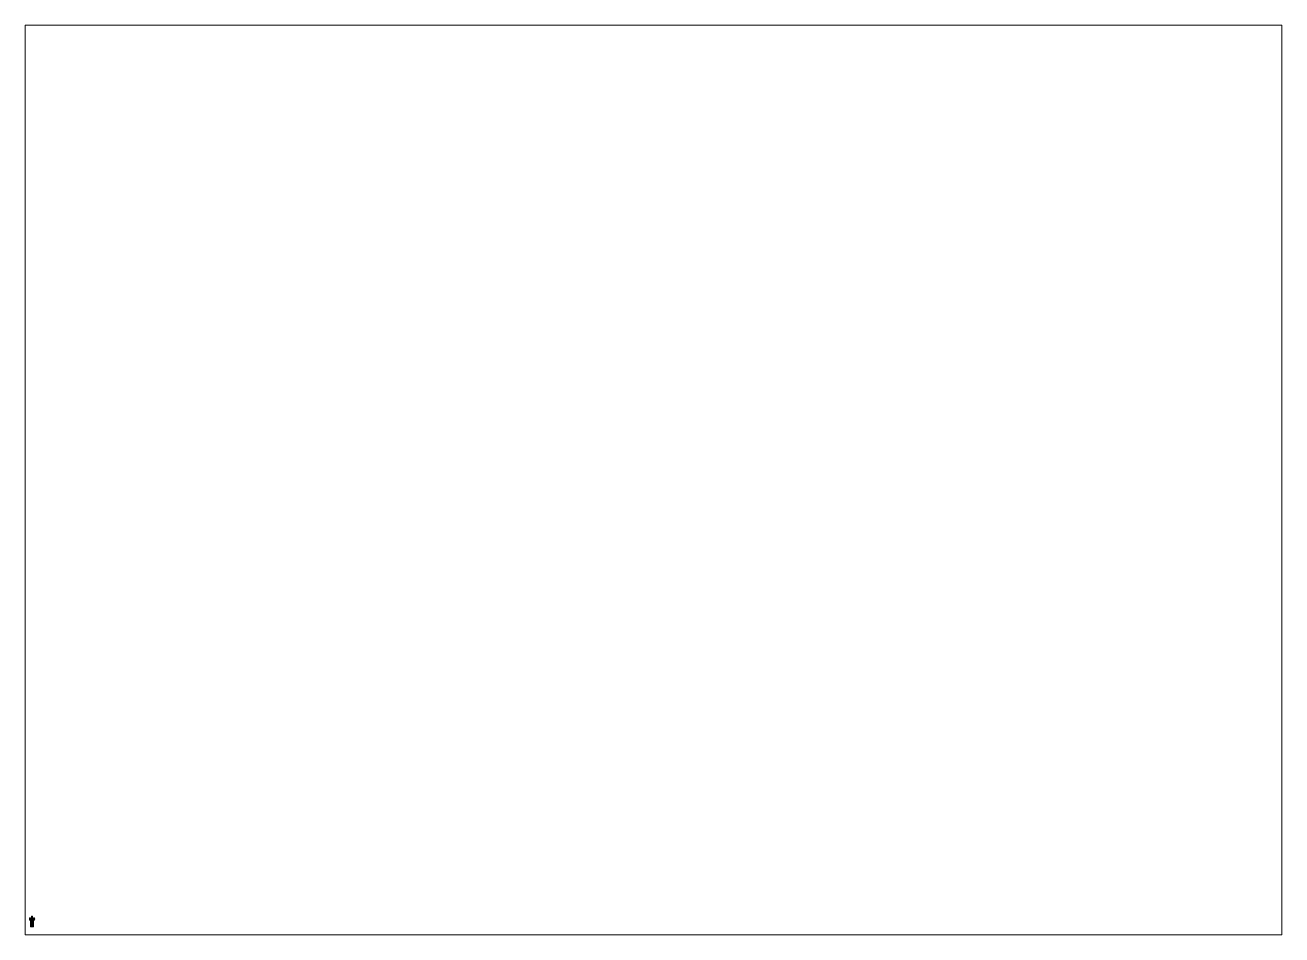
# Paper-space layout 'Layout1' of a CAD drawing. Extents: x 28 to 251, y 20 to 181.
# The model-space entities are those that its viewports show. They can reach past a viewport. Long polylines and large blocks are cut down to what shows.
import ezdxf

# ---------------------------------------------------------------- set-up
doc = ezdxf.new("R2010")
doc.units = 0
doc.layers.get('0').update_dxf_attribs({"linetype": 'CONTINUOUS'})
for name, color, linetype in [('GUN', 1, 'CONTINUOUS'), ('LEGS', 3, 'CONTINUOUS'), ('SHIELD', 4, 'CONTINUOUS'), ('SLEEVE', 5, 'CONTINUOUS'), ('WHEELS', 2, 'CONTINUOUS')]:
    doc.layers.add(name, color=color, linetype=linetype)

msp = doc.modelspace()

# ---------------------------------------------------------------- linework, layer by layer
for points in [[(-0.49, 0.1, 0.44), (-0.49, 0.12, 0.41), (-0.59, 0.12, 0.41), (-0.59, 0.1, 0.44)], [(-0.49, 0.12, 0.41), (-0.49, 0.1, 0.38), (-0.59, 0.1, 0.38), (-0.59, 0.12, 0.41)], [(-0.49, 0.06, 0.44), (-0.49, 0.1, 0.44), (-0.59, 0.1, 0.44), (-0.59, 0.06, 0.44)], [(-0.49, 0.1, 0.38), (-0.49, 0.06, 0.38), (-0.59, 0.06, 0.38), (-0.59, 0.1, 0.38)], [(-0.49, 0.04, 0.41), (-0.49, 0.06, 0.44), (-0.59, 0.06, 0.44), (-0.59, 0.04, 0.41)], [(-0.49, 0.06, 0.38), (-0.49, 0.04, 0.41), (-0.59, 0.04, 0.41), (-0.59, 0.06, 0.38)], [(0.49, 0.17, 0.47), (0.49, 0.17, 0.3), (-0.49, 0.17, 0.3), (-0.49, 0.17, 0.47)], [(-0.49, 0.17, 0.47), (-0.49, -0.04, 0.47), (0.49, -0.04, 0.47), (0.49, 0.17, 0.47)], [(-0.49, 0.17, 0.3), (-0.49, -0.04, 0.3), (-0.49, -0.04, 0.47), (-0.49, 0.17, 0.47)], [(0.49, 0.17, 0.3), (0.49, -0.04, 0.3), (-0.49, -0.04, 0.3), (-0.49, 0.17, 0.3)], [(-0.08, 0.08, 0.37), (-0.09, 0.07, 0.34), (-0.35, -0.38, 0.64), (-0.34, -0.37, 0.67)], [(-0.09, 0.07, 0.34), (-0.06, 0.06, 0.35), (-0.32, -0.39, 0.66), (-0.35, -0.38, 0.64)], [(-0.06, 0.06, 0.35), (-0.08, 0.08, 0.37), (-0.34, -0.37, 0.67), (-0.32, -0.39, 0.66)], [(-0.08, 0.01, 0.51), (-0.1, 0.02, 0.52), (-0.34, -0.41, 0.52), (-0.32, -0.42, 0.51)], [(-0.1, 0.02, 0.52), (-0.1, 0.02, 0.5), (-0.34, -0.41, 0.5), (-0.34, -0.41, 0.52)], [(-0.1, 0.02, 0.5), (-0.08, 0.01, 0.51), (-0.32, -0.42, 0.51), (-0.34, -0.41, 0.5)], [(-0.12, 0.09, 0.47), (-0.12, -0.04, 0.47), (-0.12, -0.04, 0.67), (-0.12, 0.04, 0.67)], [(-0.07, 0.04, 0.67), (-0.07, 0.09, 0.47), (-0.12, 0.09, 0.47), (-0.12, 0.04, 0.67)], [(-0.12, 0.04, 0.67), (-0.12, -0.04, 0.67), (-0.07, -0.04, 0.67), (-0.07, 0.04, 0.67)], [(-0.07, -0.04, 0.67), (-0.07, -0.04, 0.47), (-0.07, 0.09, 0.47), (-0.07, 0.04, 0.67)], [(0.12, 0.04, 0.67), (0.12, 0.09, 0.47), (0.07, 0.09, 0.47), (0.07, 0.04, 0.67)], [(0.07, 0.09, 0.47), (0.07, -0.04, 0.47), (0.07, -0.04, 0.67), (0.07, 0.04, 0.67)], [(0.07, 0.04, 0.67), (0.07, -0.04, 0.67), (0.12, -0.04, 0.67), (0.12, 0.04, 0.67)], [(0.12, -0.04, 0.67), (0.12, -0.04, 0.47), (0.12, 0.09, 0.47), (0.12, 0.04, 0.67)], [(0.49, -0.04, 0.47), (0.49, -0.04, 0.3), (0.49, 0.17, 0.3), (0.49, 0.17, 0.47)], [(0.59, 0.1, 0.44), (0.59, 0.12, 0.41), (0.49, 0.12, 0.41), (0.49, 0.1, 0.44)], [(0.59, 0.12, 0.41), (0.59, 0.1, 0.38), (0.49, 0.1, 0.38), (0.49, 0.12, 0.41)], [(0.59, 0.06, 0.44), (0.59, 0.1, 0.44), (0.49, 0.1, 0.44), (0.49, 0.06, 0.44)], [(0.59, 0.1, 0.38), (0.59, 0.06, 0.38), (0.49, 0.06, 0.38), (0.49, 0.1, 0.38)], [(0.59, 0.04, 0.41), (0.59, 0.06, 0.44), (0.49, 0.06, 0.44), (0.49, 0.04, 0.41)], [(0.59, 0.06, 0.38), (0.59, 0.04, 0.41), (0.49, 0.04, 0.41), (0.49, 0.06, 0.38)], [(-0.49, -0.04, 0.47), (-0.49, -0.04, 0.3), (0.49, -0.04, 0.3), (0.49, -0.04, 0.47)], [(-0.36, -0.33, 0.72), (-0.41, -0.34, 0.66), (-0.42, -0.35, 0.67), (-0.36, -0.34, 0.73)], [(-0.41, -0.34, 0.66), (-0.39, -0.39, 0.59), (-0.4, -0.41, 0.6), (-0.42, -0.35, 0.67)], [(-0.29, -0.39, 0.73), (-0.36, -0.34, 0.73), (-0.42, -0.35, 0.67), (-0.27, -0.44, 0.67)], [(-0.27, -0.44, 0.67), (-0.42, -0.35, 0.67), (-0.4, -0.41, 0.6), (-0.32, -0.45, 0.6)], [(-0.37, -0.39, 0.59), (-0.41, -0.37, 0.51), (-0.42, -0.38, 0.51), (-0.38, -0.41, 0.59)], [(-0.41, -0.37, 0.51), (-0.37, -0.39, 0.43), (-0.38, -0.41, 0.43), (-0.42, -0.38, 0.51)], [(-0.31, -0.45, 0.59), (-0.38, -0.41, 0.59), (-0.42, -0.38, 0.51), (-0.27, -0.47, 0.51)], [(-0.27, -0.47, 0.51), (-0.42, -0.38, 0.51), (-0.38, -0.41, 0.43), (-0.31, -0.45, 0.43)], [(-0.37, -0.42, 0.61), (-0.36, -0.43, 0.6), (-0.41, -0.5, 0.65), (-0.42, -0.49, 0.66)], [(-0.36, -0.42, 0.63), (-0.37, -0.42, 0.61), (-0.42, -0.49, 0.66), (-0.4, -0.49, 0.68)], [(-0.4, -0.49, 0.68), (-0.42, -0.49, 0.66), (-0.41, -0.5, 0.65), (-0.39, -0.51, 0.66)], [(-0.26, -0.43, 0.66), (-0.41, -0.34, 0.66), (-0.36, -0.33, 0.72), (-0.28, -0.37, 0.72)], [(-0.32, -0.44, 0.59), (-0.39, -0.39, 0.59), (-0.41, -0.34, 0.66), (-0.26, -0.43, 0.66)], [(-0.26, -0.46, 0.51), (-0.41, -0.37, 0.51), (-0.37, -0.39, 0.59), (-0.3, -0.43, 0.59)], [(-0.3, -0.43, 0.43), (-0.37, -0.39, 0.43), (-0.41, -0.37, 0.51), (-0.26, -0.46, 0.51)], [(-0.35, -0.43, 0.47), (-0.36, -0.42, 0.45), (-0.41, -0.51, 0.45), (-0.4, -0.52, 0.47)], [(-0.36, -0.42, 0.45), (-0.35, -0.43, 0.44), (-0.4, -0.52, 0.44), (-0.41, -0.51, 0.45)], [(-0.36, -0.43, 0.6), (-0.35, -0.43, 0.61), (-0.39, -0.51, 0.66), (-0.41, -0.5, 0.65)], [(-0.4, -0.52, 0.47), (-0.41, -0.51, 0.45), (-0.4, -0.52, 0.44), (-0.38, -0.52, 0.45)], [(-0.4, -0.04, 0.45), (-0.4, -0.14, 0.45), (-0.4, -0.14, 0.47), (-0.4, -0.04, 0.47)], [(-0.4, -0.04, 0.47), (-0.4, -0.14, 0.47), (-0.24, -0.14, 0.47), (-0.24, -0.04, 0.47)], [(-0.24, -0.04, 0.45), (-0.24, -0.14, 0.45), (-0.4, -0.14, 0.45), (-0.4, -0.04, 0.45)], [(-0.4, -0.04, 0.3), (-0.4, -0.14, 0.3), (-0.4, -0.14, 0.32), (-0.4, -0.04, 0.32)], [(-0.24, -0.04, 0.3), (-0.24, -0.14, 0.3), (-0.4, -0.14, 0.3), (-0.4, -0.04, 0.3)], [(-0.4, -0.04, 0.32), (-0.4, -0.14, 0.32), (-0.24, -0.14, 0.32), (-0.24, -0.04, 0.32)], [(-0.4, -0.14, 0.47), (-0.4, -0.14, 0.45), (-0.24, -0.14, 0.45), (-0.24, -0.14, 0.47)], [(-0.4, -0.14, 0.32), (-0.4, -0.14, 0.3), (-0.24, -0.14, 0.3), (-0.24, -0.14, 0.32)], [(-0.39, -0.39, 0.59), (-0.32, -0.44, 0.59), (-0.32, -0.45, 0.6), (-0.4, -0.41, 0.6)], [(-0.35, -0.43, 0.61), (-0.36, -0.42, 0.63), (-0.4, -0.49, 0.68), (-0.39, -0.51, 0.66)], [(-0.33, -0.44, 0.45), (-0.35, -0.43, 0.47), (-0.4, -0.52, 0.47), (-0.38, -0.52, 0.45)], [(-0.35, -0.43, 0.44), (-0.33, -0.44, 0.45), (-0.38, -0.52, 0.45), (-0.4, -0.52, 0.44)], [(-0.3, -0.43, 0.59), (-0.37, -0.39, 0.59), (-0.38, -0.41, 0.59), (-0.31, -0.45, 0.59)], [(-0.37, -0.39, 0.43), (-0.3, -0.43, 0.43), (-0.31, -0.45, 0.43), (-0.38, -0.41, 0.43)], [(-0.28, -0.37, 0.72), (-0.36, -0.33, 0.72), (-0.36, -0.34, 0.73), (-0.29, -0.39, 0.73)], [(-0.31, -0.08, 0.29), (-0.33, -0.1, 0.29), (-0.33, -0.1, 0.48), (-0.31, -0.08, 0.48)], [(-0.33, -0.1, 0.48), (-0.31, -0.12, 0.48), (-0.29, -0.1, 0.48), (-0.31, -0.08, 0.48)], [(-0.31, -0.08, 0.29), (-0.29, -0.1, 0.29), (-0.31, -0.12, 0.29), (-0.33, -0.1, 0.29)], [(-0.33, -0.1, 0.29), (-0.31, -0.12, 0.29), (-0.31, -0.12, 0.48), (-0.33, -0.1, 0.48)], [(-0.32, -0.44, 0.59), (-0.26, -0.43, 0.66), (-0.27, -0.44, 0.67), (-0.32, -0.45, 0.6)], [(-0.29, -0.1, 0.29), (-0.31, -0.08, 0.29), (-0.31, -0.08, 0.48), (-0.29, -0.1, 0.48)], [(-0.31, -0.12, 0.29), (-0.29, -0.1, 0.29), (-0.29, -0.1, 0.48), (-0.31, -0.12, 0.48)], [(-0.26, -0.46, 0.51), (-0.3, -0.43, 0.59), (-0.31, -0.45, 0.59), (-0.27, -0.47, 0.51)], [(-0.3, -0.43, 0.43), (-0.26, -0.46, 0.51), (-0.27, -0.47, 0.51), (-0.31, -0.45, 0.43)], [(-0.26, -0.43, 0.66), (-0.28, -0.37, 0.72), (-0.29, -0.39, 0.73), (-0.27, -0.44, 0.67)], [(-0.26, -0.23, 1.13), (-0.27, -0.23, 1.1), (-0.27, -0.3, 1.1), (-0.26, -0.33, 1.13)], [(-0.27, -0.23, 1.1), (-0.26, -0.23, 1.07), (-0.26, -0.27, 1.07), (-0.27, -0.3, 1.1)], [(-0.21, -0.23, 1.1), (-0.27, -0.23, 1.1), (-0.26, -0.23, 1.13), (-0.23, -0.23, 1.13)], [(-0.23, -0.23, 1.07), (-0.26, -0.23, 1.07), (-0.27, -0.23, 1.1), (-0.21, -0.23, 1.1)], [(-0.26, -0.27, 0.65), (-0.27, -0.3, 0.65), (-0.27, -0.3, 1.1), (-0.26, -0.27, 1.07)], [(-0.21, -0.3, 0.65), (-0.27, -0.3, 0.65), (-0.26, -0.27, 0.65), (-0.23, -0.27, 0.65)], [(-0.27, -0.3, 0.65), (-0.26, -0.33, 0.65), (-0.26, -0.33, 1.13), (-0.27, -0.3, 1.1)], [(-0.23, -0.33, 0.65), (-0.26, -0.33, 0.65), (-0.27, -0.3, 0.65), (-0.21, -0.3, 0.65)], [(-0.23, -0.23, 1.13), (-0.26, -0.23, 1.13), (-0.26, -0.33, 1.13), (-0.23, -0.33, 1.13)], [(-0.26, -0.23, 1.07), (-0.23, -0.23, 1.07), (-0.23, -0.27, 1.07), (-0.26, -0.27, 1.07)], [(-0.23, -0.27, 0.65), (-0.26, -0.27, 0.65), (-0.26, -0.27, 1.07), (-0.23, -0.27, 1.07)], [(-0.26, -0.33, 0.65), (-0.23, -0.33, 0.65), (-0.23, -0.33, 1.13), (-0.26, -0.33, 1.13)], [(-0.24, -0.14, 0.47), (-0.24, -0.14, 0.45), (-0.24, -0.04, 0.45), (-0.24, -0.04, 0.47)], [(-0.24, -0.14, 0.32), (-0.24, -0.14, 0.3), (-0.24, -0.04, 0.3), (-0.24, -0.04, 0.32)], [(-0.21, -0.23, 1.1), (-0.23, -0.23, 1.13), (-0.23, -0.33, 1.13), (-0.21, -0.3, 1.1)], [(-0.23, -0.23, 1.07), (-0.21, -0.23, 1.1), (-0.21, -0.3, 1.1), (-0.23, -0.27, 1.07)], [(-0.21, -0.3, 0.65), (-0.23, -0.27, 0.65), (-0.23, -0.27, 1.07), (-0.21, -0.3, 1.1)], [(-0.23, -0.33, 0.65), (-0.21, -0.3, 0.65), (-0.21, -0.3, 1.1), (-0.23, -0.33, 1.13)], [(-0.12, -0.04, 0.67), (-0.12, -0.04, 0.47), (-0.07, -0.04, 0.47), (-0.07, -0.04, 0.67)], [(0.07, -0.04, 0.67), (0.07, -0.04, 0.47), (0.12, -0.04, 0.47), (0.12, -0.04, 0.67)], [(0.24, -0.04, 0.32), (0.24, -0.14, 0.32), (0.4, -0.14, 0.32), (0.4, -0.04, 0.32)], [(0.4, -0.04, 0.3), (0.4, -0.14, 0.3), (0.24, -0.14, 0.3), (0.24, -0.04, 0.3)], [(0.24, -0.04, 0.3), (0.24, -0.14, 0.3), (0.24, -0.14, 0.32), (0.24, -0.04, 0.32)], [(0.24, -0.04, 0.47), (0.24, -0.14, 0.47), (0.4, -0.14, 0.47), (0.4, -0.04, 0.47)], [(0.24, -0.04, 0.45), (0.24, -0.14, 0.45), (0.24, -0.14, 0.47), (0.24, -0.04, 0.47)], [(0.4, -0.04, 0.45), (0.4, -0.14, 0.45), (0.24, -0.14, 0.45), (0.24, -0.04, 0.45)], [(0.24, -0.14, 0.32), (0.24, -0.14, 0.3), (0.4, -0.14, 0.3), (0.4, -0.14, 0.32)], [(0.24, -0.14, 0.47), (0.24, -0.14, 0.45), (0.4, -0.14, 0.45), (0.4, -0.14, 0.47)], [(0.31, -0.08, 0.29), (0.29, -0.1, 0.29), (0.29, -0.1, 0.48), (0.31, -0.08, 0.48)], [(0.31, -0.08, 0.29), (0.33, -0.1, 0.29), (0.31, -0.12, 0.29), (0.29, -0.1, 0.29)], [(0.29, -0.1, 0.48), (0.31, -0.12, 0.48), (0.33, -0.1, 0.48), (0.31, -0.08, 0.48)], [(0.29, -0.1, 0.29), (0.31, -0.12, 0.29), (0.31, -0.12, 0.48), (0.29, -0.1, 0.48)], [(0.33, -0.1, 0.29), (0.31, -0.08, 0.29), (0.31, -0.08, 0.48), (0.33, -0.1, 0.48)], [(0.31, -0.12, 0.29), (0.33, -0.1, 0.29), (0.33, -0.1, 0.48), (0.31, -0.12, 0.48)], [(0.4, -0.14, 0.32), (0.4, -0.14, 0.3), (0.4, -0.04, 0.3), (0.4, -0.04, 0.32)], [(0.4, -0.14, 0.47), (0.4, -0.14, 0.45), (0.4, -0.04, 0.45), (0.4, -0.04, 0.47)]]:
    msp.add_3dface(points)
at = {"layer": 'GUN'}
for points in [[(-0.04, 1.02, 0.8), (-0.08, 1.02, 0.73), (-0.08, 0.98, 0.73), (-0.04, 0.98, 0.8)], [(-0.08, 1.02, 0.73), (-0.04, 1.02, 0.66), (-0.04, 0.98, 0.66), (-0.08, 0.98, 0.73)], [(0.08, 1.02, 0.73), (-0.08, 1.02, 0.73), (-0.04, 1.02, 0.8), (0.04, 1.02, 0.8)], [(0.04, 1.02, 0.66), (-0.04, 1.02, 0.66), (-0.08, 1.02, 0.73), (0.08, 1.02, 0.73)], [(0.04, 0.98, 0.8), (-0.04, 0.98, 0.8), (-0.08, 0.98, 0.73), (0.08, 0.98, 0.73)], [(0.08, 0.98, 0.73), (-0.08, 0.98, 0.73), (-0.04, 0.98, 0.66), (0.04, 0.98, 0.66)], [(-0.04, 0.98, 0.79), (-0.07, 0.98, 0.73), (-0.07, 0.74, 0.73), (-0.04, 0.74, 0.79)], [(-0.07, 0.98, 0.73), (-0.04, 0.98, 0.67), (-0.04, 0.74, 0.67), (-0.07, 0.74, 0.73)], [(-0.04, 0.74, 0.79), (-0.07, 0.74, 0.73), (-0.06, 0.7, 0.73), (-0.03, 0.7, 0.78)], [(-0.07, 0.74, 0.73), (-0.04, 0.74, 0.67), (-0.03, 0.7, 0.68), (-0.06, 0.7, 0.73)], [(-0.03, 0.7, 0.78), (-0.06, 0.7, 0.73), (-0.06, -0.2, 0.73), (-0.03, -0.2, 0.78)], [(-0.06, 0.7, 0.73), (-0.03, 0.7, 0.68), (-0.03, -0.2, 0.68), (-0.06, -0.2, 0.73)], [(0.04, 1.02, 0.8), (-0.04, 1.02, 0.8), (-0.04, 0.98, 0.8), (0.04, 0.98, 0.8)], [(-0.04, 1.02, 0.66), (0.04, 1.02, 0.66), (0.04, 0.98, 0.66), (-0.04, 0.98, 0.66)], [(0.04, 0.98, 0.79), (-0.04, 0.98, 0.79), (-0.04, 0.74, 0.79), (0.04, 0.74, 0.79)], [(-0.04, 0.98, 0.67), (0.04, 0.98, 0.67), (0.04, 0.74, 0.67), (-0.04, 0.74, 0.67)], [(0.04, 0.74, 0.79), (-0.04, 0.74, 0.79), (-0.03, 0.7, 0.78), (0.03, 0.7, 0.78)], [(-0.04, 0.74, 0.67), (0.04, 0.74, 0.67), (0.03, 0.7, 0.68), (-0.03, 0.7, 0.68)], [(0.03, 0.7, 0.78), (-0.03, 0.7, 0.78), (-0.03, -0.2, 0.78), (0.03, -0.2, 0.78)], [(-0.03, 0.7, 0.68), (0.03, 0.7, 0.68), (0.03, -0.2, 0.68), (-0.03, -0.2, 0.68)], [(0.07, 0.74, 0.73), (0.04, 0.74, 0.79), (0.03, 0.7, 0.78), (0.06, 0.7, 0.73)], [(0.04, 0.74, 0.67), (0.07, 0.74, 0.73), (0.06, 0.7, 0.73), (0.03, 0.7, 0.68)], [(0.06, 0.7, 0.73), (0.03, 0.7, 0.78), (0.03, -0.2, 0.78), (0.06, -0.2, 0.73)], [(0.03, 0.7, 0.68), (0.06, 0.7, 0.73), (0.06, -0.2, 0.73), (0.03, -0.2, 0.68)], [(0.08, 1.02, 0.73), (0.04, 1.02, 0.8), (0.04, 0.98, 0.8), (0.08, 0.98, 0.73)], [(0.04, 1.02, 0.66), (0.08, 1.02, 0.73), (0.08, 0.98, 0.73), (0.04, 0.98, 0.66)], [(0.07, 0.98, 0.73), (0.04, 0.98, 0.79), (0.04, 0.74, 0.79), (0.07, 0.74, 0.73)], [(0.04, 0.98, 0.67), (0.07, 0.98, 0.73), (0.07, 0.74, 0.73), (0.04, 0.74, 0.67)], [(-0.08, -0.2, 0.61), (-0.08, -0.43, 0.61), (-0.08, -0.43, 0.81), (-0.08, -0.2, 0.81)], [(0.08, -0.2, 0.81), (0.08, -0.2, 0.61), (-0.08, -0.2, 0.61), (-0.08, -0.2, 0.81)], [(-0.08, -0.2, 0.81), (-0.08, -0.43, 0.81), (0.08, -0.43, 0.81), (0.08, -0.2, 0.81)], [(0.08, -0.2, 0.61), (0.08, -0.43, 0.61), (-0.08, -0.43, 0.61), (-0.08, -0.2, 0.61)], [(-0.08, -0.43, 0.61), (-0.08, -0.53, 0.61), (-0.08, -0.53, 0.74), (-0.08, -0.43, 0.81)], [(-0.08, -0.43, 0.81), (-0.08, -0.53, 0.74), (0.08, -0.53, 0.74), (0.08, -0.43, 0.81)], [(0.08, -0.43, 0.61), (0.08, -0.53, 0.61), (-0.08, -0.53, 0.61), (-0.08, -0.43, 0.61)], [(-0.08, -0.53, 0.74), (-0.08, -0.53, 0.61), (0.08, -0.53, 0.61), (0.08, -0.53, 0.74)], [(0.08, -0.43, 0.81), (0.08, -0.43, 0.61), (0.08, -0.2, 0.61), (0.08, -0.2, 0.81)], [(0.08, -0.53, 0.74), (0.08, -0.53, 0.61), (0.08, -0.43, 0.61), (0.08, -0.43, 0.81)]]:
    msp.add_3dface(points, dxfattribs=at)
at = {"layer": 'LEGS'}
for points in [[(-0.2, -2.44, 0.42), (-0.42, -2.44, 0.42), (-0.42, -2.44, 0.36), (-0.2, -2.44, 0.36)], [(-0.2, -2.44, 0.36), (-0.42, -2.44, 0.36), (-0.42, -2.44, 0.42), (-0.2, -2.44, 0.42)], [(-0.27, -2.47, 0.28), (-0.35, -2.47, 0.28), (-0.42, -2.44, 0.36), (-0.2, -2.44, 0.36)], [(-0.2, -2.44, 0.36), (-0.42, -2.44, 0.36), (-0.35, -2.47, 0.28), (-0.27, -2.47, 0.28)], [(-0.2, -2.47, 0.44), (-0.42, -2.47, 0.44), (-0.42, -2.44, 0.42), (-0.2, -2.44, 0.42)], [(-0.2, -2.44, 0.42), (-0.42, -2.44, 0.42), (-0.42, -2.47, 0.44), (-0.2, -2.47, 0.44)], [(-0.2, -2.47, 0.44), (-0.42, -2.47, 0.44), (-0.37, -2.52, 0.44), (-0.25, -2.52, 0.44)], [(-0.25, -2.52, 0.44), (-0.37, -2.52, 0.44), (-0.42, -2.47, 0.44), (-0.2, -2.47, 0.44)], [(-0.34, -0.15, 0.43), (-0.36, -0.15, 0.39), (-0.36, -0.99, 0.39), (-0.34, -0.99, 0.43)], [(-0.36, -0.15, 0.39), (-0.34, -0.15, 0.35), (-0.34, -0.99, 0.35), (-0.36, -0.99, 0.39)], [(-0.36, -0.15, 0.39), (-0.34, -0.15, 0.43), (-0.29, -0.15, 0.43), (-0.26, -0.15, 0.39)], [(-0.34, -0.15, 0.35), (-0.36, -0.15, 0.39), (-0.26, -0.15, 0.39), (-0.29, -0.15, 0.35)], [(-0.34, -0.99, 0.43), (-0.36, -0.99, 0.39), (-0.35, -1, 0.39), (-0.33, -1, 0.42)], [(-0.36, -0.99, 0.39), (-0.34, -0.99, 0.35), (-0.33, -1, 0.36), (-0.35, -1, 0.39)], [(-0.33, -1, 0.42), (-0.35, -1, 0.39), (-0.35, -1.44, 0.39), (-0.33, -1.44, 0.42)], [(-0.35, -1, 0.39), (-0.33, -1, 0.36), (-0.33, -1.44, 0.36), (-0.35, -1.44, 0.39)], [(-0.33, -1.44, 0.42), (-0.35, -1.44, 0.39), (-0.35, -2.44, 0.39), (-0.33, -2.44, 0.42)], [(-0.35, -1.44, 0.39), (-0.33, -1.44, 0.36), (-0.33, -2.44, 0.36), (-0.35, -2.44, 0.39)], [(-0.33, -0.07, 0.4), (-0.34, -0.15, 0.4), (-0.33, -0.15, 0.43), (-0.33, -0.07, 0.43)], [(-0.29, -0.07, 0.4), (-0.28, -0.15, 0.4), (-0.34, -0.15, 0.4), (-0.33, -0.07, 0.4)], [(-0.33, -0.07, 0.35), (-0.33, -0.15, 0.35), (-0.34, -0.15, 0.38), (-0.33, -0.07, 0.38)], [(-0.33, -0.07, 0.38), (-0.34, -0.15, 0.38), (-0.28, -0.15, 0.38), (-0.29, -0.07, 0.38)], [(-0.29, -0.15, 0.43), (-0.34, -0.15, 0.43), (-0.34, -0.99, 0.43), (-0.29, -0.99, 0.43)], [(-0.34, -0.15, 0.35), (-0.29, -0.15, 0.35), (-0.29, -0.99, 0.35), (-0.34, -0.99, 0.35)], [(-0.29, -0.99, 0.43), (-0.34, -0.99, 0.43), (-0.33, -1, 0.42), (-0.29, -1, 0.42)], [(-0.34, -0.99, 0.35), (-0.29, -0.99, 0.35), (-0.29, -1, 0.36), (-0.33, -1, 0.36)], [(-0.33, -0.07, 0.43), (-0.33, -0.15, 0.43), (-0.29, -0.15, 0.43), (-0.29, -0.07, 0.43)], [(-0.29, -0.07, 0.43), (-0.29, -0.07, 0.4), (-0.33, -0.07, 0.4), (-0.33, -0.07, 0.43)], [(-0.29, -0.07, 0.38), (-0.29, -0.07, 0.35), (-0.33, -0.07, 0.35), (-0.33, -0.07, 0.38)], [(-0.29, -0.07, 0.35), (-0.29, -0.15, 0.35), (-0.33, -0.15, 0.35), (-0.33, -0.07, 0.35)], [(-0.29, -1, 0.42), (-0.33, -1, 0.42), (-0.33, -1.44, 0.42), (-0.29, -1.44, 0.42)], [(-0.33, -1, 0.36), (-0.29, -1, 0.36), (-0.29, -1.44, 0.36), (-0.33, -1.44, 0.36)], [(-0.29, -1.44, 0.42), (-0.33, -1.44, 0.42), (-0.33, -2.44, 0.42), (-0.29, -2.44, 0.42)], [(-0.33, -1.44, 0.36), (-0.29, -1.44, 0.36), (-0.29, -2.44, 0.36), (-0.33, -2.44, 0.36)], [(-0.29, -0.15, 0.43), (-0.28, -0.15, 0.4), (-0.29, -0.07, 0.4), (-0.29, -0.07, 0.43)], [(-0.28, -0.15, 0.38), (-0.29, -0.15, 0.35), (-0.29, -0.07, 0.35), (-0.29, -0.07, 0.38)], [(-0.29, -0.15, 0.35), (-0.26, -0.15, 0.39), (-0.26, -0.99, 0.39), (-0.29, -0.99, 0.35)], [(-0.26, -0.99, 0.39), (-0.29, -0.99, 0.43), (-0.29, -1, 0.42), (-0.27, -1, 0.39)], [(-0.29, -0.99, 0.35), (-0.26, -0.99, 0.39), (-0.27, -1, 0.39), (-0.29, -1, 0.36)], [(-0.27, -1, 0.39), (-0.29, -1, 0.42), (-0.29, -1.44, 0.42), (-0.27, -1.44, 0.39)], [(-0.29, -1, 0.36), (-0.27, -1, 0.39), (-0.27, -1.44, 0.39), (-0.29, -1.44, 0.36)], [(-0.27, -1.44, 0.39), (-0.29, -1.44, 0.42), (-0.29, -2.44, 0.42), (-0.28, -2.44, 0.39)], [(-0.29, -1.44, 0.36), (-0.27, -1.44, 0.39), (-0.28, -2.44, 0.39), (-0.29, -2.44, 0.36)], [(-0.26, -0.15, 0.39), (-0.29, -0.15, 0.43), (-0.29, -0.99, 0.43), (-0.26, -0.99, 0.39)], [(0.42, -2.47, 0.44), (0.2, -2.47, 0.44), (0.2, -2.44, 0.42), (0.42, -2.44, 0.42)], [(0.42, -2.44, 0.42), (0.2, -2.44, 0.42), (0.2, -2.47, 0.44), (0.42, -2.47, 0.44)], [(0.42, -2.44, 0.42), (0.2, -2.44, 0.42), (0.2, -2.44, 0.36), (0.42, -2.44, 0.36)], [(0.42, -2.44, 0.36), (0.2, -2.44, 0.36), (0.2, -2.44, 0.42), (0.42, -2.44, 0.42)], [(0.42, -2.44, 0.36), (0.2, -2.44, 0.36), (0.27, -2.47, 0.28), (0.35, -2.47, 0.28)], [(0.35, -2.47, 0.28), (0.27, -2.47, 0.28), (0.2, -2.44, 0.36), (0.42, -2.44, 0.36)], [(0.37, -2.52, 0.44), (0.25, -2.52, 0.44), (0.2, -2.47, 0.44), (0.42, -2.47, 0.44)], [(0.42, -2.47, 0.44), (0.2, -2.47, 0.44), (0.25, -2.52, 0.44), (0.37, -2.52, 0.44)], [(0.28, -0.15, 0.43), (0.26, -0.15, 0.39), (0.26, -0.99, 0.39), (0.28, -0.99, 0.43)], [(0.26, -0.15, 0.39), (0.28, -0.15, 0.35), (0.28, -0.99, 0.35), (0.26, -0.99, 0.39)], [(0.26, -0.15, 0.39), (0.28, -0.15, 0.43), (0.34, -0.15, 0.43), (0.36, -0.15, 0.39)], [(0.28, -0.15, 0.35), (0.26, -0.15, 0.39), (0.36, -0.15, 0.39), (0.34, -0.15, 0.35)], [(0.28, -0.99, 0.43), (0.26, -0.99, 0.39), (0.27, -1, 0.39), (0.29, -1, 0.42)], [(0.26, -0.99, 0.39), (0.28, -0.99, 0.35), (0.29, -1, 0.36), (0.27, -1, 0.39)], [(0.29, -1, 0.42), (0.27, -1, 0.39), (0.27, -1.44, 0.39), (0.29, -1.44, 0.42)], [(0.27, -1, 0.39), (0.29, -1, 0.36), (0.29, -1.44, 0.36), (0.27, -1.44, 0.39)], [(0.29, -1.44, 0.42), (0.27, -1.44, 0.39), (0.28, -2.44, 0.39), (0.29, -2.44, 0.42)], [(0.27, -1.44, 0.39), (0.29, -1.44, 0.36), (0.29, -2.44, 0.36), (0.28, -2.44, 0.39)], [(0.33, -0.07, 0.4), (0.34, -0.15, 0.4), (0.28, -0.15, 0.4), (0.29, -0.07, 0.4)], [(0.29, -0.07, 0.38), (0.28, -0.15, 0.38), (0.34, -0.15, 0.38), (0.33, -0.07, 0.38)], [(0.29, -0.07, 0.4), (0.28, -0.15, 0.4), (0.29, -0.15, 0.43), (0.29, -0.07, 0.43)], [(0.29, -0.07, 0.35), (0.29, -0.15, 0.35), (0.28, -0.15, 0.38), (0.29, -0.07, 0.38)], [(0.28, -0.15, 0.35), (0.34, -0.15, 0.35), (0.34, -0.99, 0.35), (0.28, -0.99, 0.35)], [(0.28, -0.99, 0.35), (0.34, -0.99, 0.35), (0.33, -1, 0.36), (0.29, -1, 0.36)], [(0.29, -0.07, 0.43), (0.29, -0.15, 0.43), (0.33, -0.15, 0.43), (0.33, -0.07, 0.43)], [(0.33, -0.07, 0.43), (0.33, -0.07, 0.4), (0.29, -0.07, 0.4), (0.29, -0.07, 0.43)], [(0.33, -0.07, 0.38), (0.33, -0.07, 0.35), (0.29, -0.07, 0.35), (0.29, -0.07, 0.38)], [(0.33, -0.07, 0.35), (0.33, -0.15, 0.35), (0.29, -0.15, 0.35), (0.29, -0.07, 0.35)], [(0.34, -0.15, 0.43), (0.28, -0.15, 0.43), (0.28, -0.99, 0.43), (0.34, -0.99, 0.43)], [(0.34, -0.99, 0.43), (0.28, -0.99, 0.43), (0.29, -1, 0.42), (0.33, -1, 0.42)], [(0.33, -1, 0.42), (0.29, -1, 0.42), (0.29, -1.44, 0.42), (0.33, -1.44, 0.42)], [(0.29, -1, 0.36), (0.33, -1, 0.36), (0.33, -1.44, 0.36), (0.29, -1.44, 0.36)], [(0.33, -1.44, 0.42), (0.29, -1.44, 0.42), (0.29, -2.44, 0.42), (0.33, -2.44, 0.42)], [(0.29, -1.44, 0.36), (0.33, -1.44, 0.36), (0.33, -2.44, 0.36), (0.29, -2.44, 0.36)], [(0.33, -0.15, 0.43), (0.34, -0.15, 0.4), (0.33, -0.07, 0.4), (0.33, -0.07, 0.43)], [(0.34, -0.15, 0.38), (0.33, -0.15, 0.35), (0.33, -0.07, 0.35), (0.33, -0.07, 0.38)], [(0.36, -0.99, 0.39), (0.34, -0.99, 0.43), (0.33, -1, 0.42), (0.35, -1, 0.39)], [(0.34, -0.99, 0.35), (0.36, -0.99, 0.39), (0.35, -1, 0.39), (0.33, -1, 0.36)], [(0.35, -1, 0.39), (0.33, -1, 0.42), (0.33, -1.44, 0.42), (0.35, -1.44, 0.39)], [(0.33, -1, 0.36), (0.35, -1, 0.39), (0.35, -1.44, 0.39), (0.33, -1.44, 0.36)], [(0.35, -1.44, 0.39), (0.33, -1.44, 0.42), (0.33, -2.44, 0.42), (0.34, -2.44, 0.39)], [(0.33, -1.44, 0.36), (0.35, -1.44, 0.39), (0.34, -2.44, 0.39), (0.33, -2.44, 0.36)], [(0.36, -0.15, 0.39), (0.34, -0.15, 0.43), (0.34, -0.99, 0.43), (0.36, -0.99, 0.39)], [(0.34, -0.15, 0.35), (0.36, -0.15, 0.39), (0.36, -0.99, 0.39), (0.34, -0.99, 0.35)]]:
    msp.add_3dface(points, dxfattribs=at)
at = {"layer": 'SHIELD'}
for points in [[(-0.3, 0.1, 0.7), (-0.5, -0.01, 0.7), (-0.5, 0.11, 0.52), (-0.3, 0.22, 0.56)], [(-0.3, 0.22, 0.56), (-0.5, 0.11, 0.52), (-0.5, -0.01, 0.7), (-0.3, 0.1, 0.7)], [(-0.3, 0.1, 0.7), (-0.5, -0.01, 0.7), (-0.43, -0.11, 0.9), (-0.3, -0.07, 0.9)], [(-0.3, -0.07, 0.9), (-0.43, -0.11, 0.9), (-0.5, -0.01, 0.7), (-0.3, 0.1, 0.7)], [(0.49, 0.17, 0.07), (-0.49, 0.17, 0.07), (-0.49, 0.17, 0.3), (0.49, 0.17, 0.3)], [(0.49, 0.17, 0.3), (-0.49, 0.17, 0.3), (-0.49, 0.17, 0.07), (0.49, 0.17, 0.07)], [(-0.1, -0.04, 0.86), (-0.3, -0.04, 0.86), (-0.3, 0.22, 0.56), (-0.1, 0.22, 0.56)], [(-0.1, 0.22, 0.56), (-0.3, 0.22, 0.56), (-0.3, -0.04, 0.86), (-0.1, -0.04, 0.86)], [(0.29, 0.22, 0.47), (-0.3, 0.22, 0.47), (-0.3, 0.22, 0.56), (0.29, 0.22, 0.56)], [(0.29, 0.22, 0.56), (-0.3, 0.22, 0.56), (-0.3, 0.22, 0.47), (0.29, 0.22, 0.47)], [(0.29, 0.22, 0.56), (0.09, 0.22, 0.56), (0.09, -0.04, 0.86), (0.29, -0.04, 0.86)], [(0.29, -0.04, 0.86), (0.09, -0.04, 0.86), (0.09, 0.22, 0.56), (0.29, 0.22, 0.56)], [(0.49, -0.01, 0.7), (0.29, 0.1, 0.7), (0.29, 0.22, 0.56), (0.49, 0.11, 0.52)], [(0.49, 0.11, 0.52), (0.29, 0.22, 0.56), (0.29, 0.1, 0.7), (0.49, -0.01, 0.7)], [(0.49, -0.01, 0.7), (0.29, 0.1, 0.7), (0.29, -0.06, 0.88), (0.42, -0.12, 0.88)], [(0.42, -0.12, 0.88), (0.29, -0.06, 0.88), (0.29, 0.1, 0.7), (0.49, -0.01, 0.7)], [(-0.3, -0.07, 0.9), (-0.43, -0.11, 0.9), (-0.43, -0.27, 1.12), (-0.3, -0.21, 1.06)], [(-0.3, -0.21, 1.06), (-0.43, -0.27, 1.12), (-0.43, -0.11, 0.9), (-0.3, -0.07, 0.9)], [(-0.28, -0.27, 1.12), (-0.43, -0.27, 1.12), (-0.3, -0.21, 1.06), (-0.28, -0.21, 1.06)], [(-0.28, -0.21, 1.06), (-0.3, -0.21, 1.06), (-0.43, -0.27, 1.12), (-0.28, -0.27, 1.12)], [(-0.3, -0.3, 1.16), (-0.4, -0.3, 1.16), (-0.43, -0.27, 1.12), (-0.28, -0.27, 1.12)], [(-0.28, -0.27, 1.12), (-0.43, -0.27, 1.12), (-0.4, -0.3, 1.16), (-0.3, -0.3, 1.16)], [(0.29, -0.21, 1.06), (-0.3, -0.21, 1.06), (-0.3, -0.04, 0.86), (0.29, -0.04, 0.86)], [(0.29, -0.04, 0.86), (-0.3, -0.04, 0.86), (-0.3, -0.21, 1.06), (0.29, -0.21, 1.06)], [(-0.08, -0.27, 1.12), (-0.2, -0.27, 1.12), (-0.2, -0.21, 1.06), (-0.03, -0.21, 1.06)], [(-0.03, -0.21, 1.06), (-0.2, -0.21, 1.06), (-0.2, -0.27, 1.12), (-0.08, -0.27, 1.12)], [(-0.1, -0.3, 1.16), (-0.19, -0.3, 1.16), (-0.2, -0.27, 1.12), (-0.08, -0.27, 1.12)], [(-0.08, -0.27, 1.12), (-0.2, -0.27, 1.12), (-0.19, -0.3, 1.16), (-0.1, -0.3, 1.16)], [(0.29, -0.21, 1.06), (0.04, -0.21, 1.06), (0.07, -0.27, 1.12), (0.29, -0.27, 1.12)], [(0.29, -0.27, 1.12), (0.07, -0.27, 1.12), (0.04, -0.21, 1.06), (0.29, -0.21, 1.06)], [(0.42, -0.12, 0.88), (0.29, -0.06, 0.88), (0.29, -0.27, 1.12), (0.42, -0.33, 1.12)], [(0.42, -0.33, 1.12), (0.29, -0.27, 1.12), (0.29, -0.06, 0.88), (0.42, -0.12, 0.88)]]:
    msp.add_3dface(points, dxfattribs=at)
at = {"layer": 'SLEEVE'}
for points in [[(0.13, 0.01, 0.64), (0.13, 0.02, 0.62), (-0.13, 0.02, 0.62), (-0.13, 0.01, 0.64)], [(0.13, 0.02, 0.62), (0.13, 0.01, 0.6), (-0.13, 0.01, 0.6), (-0.13, 0.02, 0.62)], [(-0.13, -0.01, 0.64), (-0.13, 0.01, 0.64), (-0.13, 0.02, 0.62), (-0.13, -0.02, 0.62)], [(-0.13, -0.02, 0.62), (-0.13, 0.02, 0.62), (-0.13, 0.01, 0.6), (-0.13, -0.01, 0.6)], [(0.13, -0.01, 0.64), (0.13, 0.01, 0.64), (-0.13, 0.01, 0.64), (-0.13, -0.01, 0.64)], [(0.13, 0.01, 0.6), (0.13, -0.01, 0.6), (-0.13, -0.01, 0.6), (-0.13, 0.01, 0.6)], [(-0.07, 0.82, 0.66), (-0.07, 0.82, 0.58), (-0.07, -0.18, 0.58), (-0.07, -0.18, 0.66)], [(0.07, 0.82, 0.66), (0.07, 0.82, 0.58), (-0.07, 0.82, 0.58), (-0.07, 0.82, 0.66)], [(-0.07, -0.18, 0.66), (0.07, -0.18, 0.66), (0.07, 0.82, 0.66), (-0.07, 0.82, 0.66)], [(0.07, 0.82, 0.58), (0.03, 0.82, 0.54), (-0.03, 0.82, 0.54), (-0.07, 0.82, 0.58)], [(-0.07, 0.82, 0.58), (-0.03, 0.82, 0.54), (-0.03, -0.42, 0.54), (-0.07, -0.42, 0.58)], [(-0.01, 0.82, 0.56), (-0.03, 0.82, 0.59), (-0.01, 0.85, 0.59), (-0.01, 0.85, 0.58)], [(-0.03, 0.82, 0.59), (-0.01, 0.82, 0.62), (-0.01, 0.85, 0.6), (-0.01, 0.85, 0.59)], [(-0.03, 0.82, 0.54), (0.03, 0.82, 0.54), (0.03, -0.42, 0.54), (-0.03, -0.42, 0.54)], [(0.01, 0.82, 0.56), (-0.01, 0.82, 0.56), (-0.01, 0.85, 0.58), (0.01, 0.85, 0.58)], [(-0.01, 0.82, 0.62), (0.01, 0.82, 0.62), (0.01, 0.85, 0.6), (-0.01, 0.85, 0.6)], [(-0.01, 0.85, 0.6), (0.01, 0.85, 0.6), (0.01, 0.85, 0.59), (-0.01, 0.85, 0.59)], [(-0.01, 0.85, 0.59), (0.01, 0.85, 0.59), (0.01, 0.85, 0.58), (-0.01, 0.85, 0.58)], [(0.03, 0.82, 0.59), (0.01, 0.82, 0.56), (0.01, 0.85, 0.58), (0.01, 0.85, 0.59)], [(0.01, 0.82, 0.62), (0.03, 0.82, 0.59), (0.01, 0.85, 0.59), (0.01, 0.85, 0.6)], [(0.07, -0.42, 0.58), (0.03, -0.42, 0.54), (0.03, 0.82, 0.54), (0.07, 0.82, 0.58)], [(0.07, -0.18, 0.66), (0.07, -0.18, 0.58), (0.07, 0.82, 0.58), (0.07, 0.82, 0.66)], [(0.13, -0.02, 0.62), (0.13, 0.02, 0.62), (0.13, 0.01, 0.64), (0.13, -0.01, 0.64)], [(0.13, -0.01, 0.6), (0.13, 0.01, 0.6), (0.13, 0.02, 0.62), (0.13, -0.02, 0.62)], [(-0.1, -0.07, 0.66), (-0.1, -0.07, 0.58), (-0.15, -0.18, 0.54), (-0.15, -0.18, 0.69)], [(-0.1, -0.07, 0.58), (-0.07, -0.07, 0.58), (-0.07, -0.18, 0.54), (-0.15, -0.18, 0.54)], [(-0.15, -0.18, 0.69), (-0.07, -0.18, 0.69), (-0.07, -0.07, 0.66), (-0.1, -0.07, 0.66)], [(-0.15, -0.18, 0.69), (-0.15, -0.18, 0.54), (-0.15, -0.67, 0.54), (-0.15, -0.67, 0.69)], [(-0.15, -0.75, 0.69), (-0.13, -0.75, 0.69), (-0.13, -0.18, 0.69), (-0.15, -0.18, 0.69)], [(-0.15, -0.18, 0.54), (-0.13, -0.18, 0.54), (-0.13, -0.75, 0.54), (-0.15, -0.75, 0.54)], [(-0.15, -0.67, 0.6), (-0.13, -0.67, 0.6), (-0.13, -0.67, 0.63), (-0.15, -0.67, 0.63)], [(-0.15, -0.67, 0.69), (-0.15, -0.67, 0.63), (-0.15, -0.75, 0.63), (-0.15, -0.75, 0.69)], [(-0.15, -0.67, 0.63), (-0.13, -0.67, 0.63), (-0.13, -0.75, 0.63), (-0.15, -0.75, 0.63)], [(-0.15, -0.67, 0.6), (-0.15, -0.67, 0.54), (-0.15, -0.75, 0.54), (-0.15, -0.75, 0.6)], [(-0.15, -0.75, 0.6), (-0.13, -0.75, 0.6), (-0.13, -0.67, 0.6), (-0.15, -0.67, 0.6)], [(-0.15, -0.75, 0.63), (-0.13, -0.75, 0.63), (-0.13, -0.75, 0.69), (-0.15, -0.75, 0.69)], [(-0.15, -0.75, 0.54), (-0.13, -0.75, 0.54), (-0.13, -0.75, 0.6), (-0.15, -0.75, 0.6)], [(0.13, -0.02, 0.62), (0.13, -0.01, 0.64), (-0.13, -0.01, 0.64), (-0.13, -0.02, 0.62)], [(0.13, -0.01, 0.6), (0.13, -0.02, 0.62), (-0.13, -0.02, 0.62), (-0.13, -0.01, 0.6)], [(-0.13, -0.67, 0.69), (-0.13, -0.67, 0.54), (-0.13, -0.18, 0.54), (-0.13, -0.18, 0.69)], [(-0.13, -0.18, 0.54), (-0.07, -0.18, 0.54), (-0.07, -0.18, 0.69), (-0.13, -0.18, 0.69)], [(-0.13, -0.75, 0.69), (-0.13, -0.75, 0.63), (-0.13, -0.67, 0.63), (-0.13, -0.67, 0.69)], [(-0.13, -0.75, 0.6), (-0.13, -0.75, 0.54), (-0.13, -0.67, 0.54), (-0.13, -0.67, 0.6)], [(-0.07, -0.07, 0.66), (-0.07, -0.07, 0.58), (-0.1, -0.07, 0.58), (-0.1, -0.07, 0.66)], [(-0.07, -0.18, 0.69), (-0.07, -0.18, 0.54), (-0.07, -0.07, 0.58), (-0.07, -0.07, 0.66)], [(-0.07, -0.18, 0.58), (0.07, -0.18, 0.58), (0.07, -0.18, 0.66), (-0.07, -0.18, 0.66)], [(-0.07, -0.42, 0.58), (0.07, -0.42, 0.58), (0.07, -0.18, 0.58), (-0.07, -0.18, 0.58)], [(-0.03, -0.42, 0.54), (0.03, -0.42, 0.54), (0.07, -0.42, 0.58), (-0.07, -0.42, 0.58)]]:
    msp.add_3dface(points, dxfattribs=at)
at = {"layer": 'WHEELS'}
for points in [[(-0.81, 0.11, 0.41), (-0.81, 0.1, 0.44), (-0.78, 0.1, 0.44), (-0.78, 0.11, 0.41)], [(-0.81, 0.06, 0.44), (-0.81, 0.1, 0.44), (-0.81, 0.11, 0.41), (-0.81, 0.05, 0.41)], [(-0.81, 0.1, 0.38), (-0.81, 0.11, 0.41), (-0.78, 0.11, 0.41), (-0.78, 0.1, 0.38)], [(-0.81, 0.05, 0.41), (-0.81, 0.11, 0.41), (-0.81, 0.1, 0.38), (-0.81, 0.06, 0.38)], [(-0.81, 0.1, 0.44), (-0.81, 0.06, 0.44), (-0.78, 0.06, 0.44), (-0.78, 0.1, 0.44)], [(-0.81, 0.06, 0.38), (-0.81, 0.1, 0.38), (-0.78, 0.1, 0.38), (-0.78, 0.06, 0.38)], [(-0.81, 0.06, 0.44), (-0.81, 0.05, 0.41), (-0.78, 0.05, 0.41), (-0.78, 0.06, 0.44)], [(-0.81, 0.05, 0.41), (-0.81, 0.06, 0.38), (-0.78, 0.06, 0.38), (-0.78, 0.05, 0.41)], [(-0.78, 0.13, 0.41), (-0.78, 0.1, 0.45), (-0.59, 0.1, 0.45), (-0.59, 0.13, 0.41)], [(-0.78, 0.06, 0.45), (-0.78, 0.1, 0.45), (-0.78, 0.13, 0.41), (-0.78, 0.03, 0.41)], [(-0.78, 0.1, 0.37), (-0.78, 0.13, 0.41), (-0.59, 0.13, 0.41), (-0.59, 0.1, 0.37)], [(-0.78, 0.03, 0.41), (-0.78, 0.13, 0.41), (-0.78, 0.1, 0.37), (-0.78, 0.06, 0.37)], [(-0.78, 0.1, 0.45), (-0.78, 0.06, 0.45), (-0.59, 0.06, 0.45), (-0.59, 0.1, 0.45)], [(-0.78, 0.06, 0.37), (-0.78, 0.1, 0.37), (-0.59, 0.1, 0.37), (-0.59, 0.06, 0.37)], [(-0.78, 0.06, 0.45), (-0.78, 0.03, 0.41), (-0.59, 0.03, 0.41), (-0.59, 0.06, 0.45)], [(-0.78, 0.03, 0.41), (-0.78, 0.06, 0.37), (-0.59, 0.06, 0.37), (-0.59, 0.03, 0.41)], [(-0.75, 0.33, 0.66), (-0.72, 0.37, 0.7), (-0.72, 0.49, 0.41), (-0.75, 0.43, 0.41)], [(-0.75, 0.43, 0.41), (-0.72, 0.49, 0.41), (-0.72, 0.37, 0.12), (-0.75, 0.33, 0.16)], [(-0.72, 0.28, 0.61), (-0.75, 0.33, 0.66), (-0.75, 0.43, 0.41), (-0.72, 0.37, 0.41)], [(-0.72, 0.37, 0.41), (-0.75, 0.43, 0.41), (-0.75, 0.33, 0.16), (-0.72, 0.28, 0.21)], [(-0.75, 0.08, 0.76), (-0.72, 0.08, 0.82), (-0.72, 0.37, 0.7), (-0.75, 0.33, 0.66)], [(-0.75, 0.33, 0.16), (-0.72, 0.37, 0.12), (-0.72, 0.08, 0), (-0.75, 0.08, 0.06)], [(-0.72, 0.08, 0.7), (-0.75, 0.08, 0.76), (-0.75, 0.33, 0.66), (-0.72, 0.28, 0.61)], [(-0.72, 0.28, 0.21), (-0.75, 0.33, 0.16), (-0.75, 0.08, 0.06), (-0.72, 0.08, 0.12)], [(-0.72, -0.12, 0.61), (-0.75, -0.17, 0.66), (-0.75, 0.08, 0.76), (-0.72, 0.08, 0.7)], [(-0.75, -0.17, 0.66), (-0.72, -0.21, 0.7), (-0.72, 0.08, 0.82), (-0.75, 0.08, 0.76)], [(-0.72, 0.08, 0.12), (-0.75, 0.08, 0.06), (-0.75, -0.17, 0.16), (-0.72, -0.12, 0.21)], [(-0.75, 0.08, 0.06), (-0.72, 0.08, 0), (-0.72, -0.21, 0.12), (-0.75, -0.17, 0.16)], [(-0.72, 0.37, 0.7), (-0.65, 0.37, 0.7), (-0.65, 0.49, 0.41), (-0.72, 0.49, 0.41)], [(-0.72, 0.49, 0.41), (-0.65, 0.49, 0.41), (-0.65, 0.37, 0.12), (-0.72, 0.37, 0.12)], [(-0.65, 0.28, 0.61), (-0.72, 0.28, 0.61), (-0.72, 0.37, 0.41), (-0.65, 0.37, 0.41)], [(-0.72, 0.08, 0.82), (-0.65, 0.08, 0.82), (-0.65, 0.37, 0.7), (-0.72, 0.37, 0.7)], [(-0.72, 0.37, 0.12), (-0.65, 0.37, 0.12), (-0.65, 0.08, 0), (-0.72, 0.08, 0)], [(-0.65, 0.37, 0.41), (-0.72, 0.37, 0.41), (-0.72, 0.28, 0.21), (-0.65, 0.28, 0.21)], [(-0.65, 0.28, 0.21), (-0.72, 0.28, 0.21), (-0.72, 0.08, 0.12), (-0.65, 0.08, 0.12)], [(-0.72, -0.21, 0.7), (-0.65, -0.21, 0.7), (-0.65, 0.08, 0.82), (-0.72, 0.08, 0.82)], [(-0.65, -0.12, 0.61), (-0.72, -0.12, 0.61), (-0.72, 0.08, 0.7), (-0.65, 0.08, 0.7)], [(-0.72, 0.08, 0), (-0.65, 0.08, 0), (-0.65, -0.21, 0.12), (-0.72, -0.21, 0.12)], [(-0.65, 0.08, 0.12), (-0.72, 0.08, 0.12), (-0.72, -0.12, 0.21), (-0.65, -0.12, 0.21)], [(-0.65, 0.08, 0.7), (-0.72, 0.08, 0.7), (-0.72, 0.28, 0.61), (-0.65, 0.28, 0.61)], [(-0.68, -0.21, 0.41), (-0.68, 0.28, 0.21), (-0.68, 0.37, 0.41), (-0.68, -0.12, 0.61)], [(-0.68, -0.12, 0.61), (-0.68, 0.37, 0.41), (-0.68, 0.28, 0.21), (-0.68, -0.21, 0.41)], [(-0.68, -0.12, 0.61), (-0.68, 0.37, 0.41), (-0.68, 0.28, 0.61), (-0.68, 0.08, 0.7)], [(-0.68, 0.08, 0.7), (-0.68, 0.28, 0.61), (-0.68, 0.37, 0.41), (-0.68, -0.12, 0.61)], [(-0.68, -0.12, 0.21), (-0.68, 0.08, 0.12), (-0.68, 0.28, 0.21), (-0.68, -0.21, 0.41)], [(-0.68, -0.21, 0.41), (-0.68, 0.28, 0.21), (-0.68, 0.08, 0.12), (-0.68, -0.12, 0.21)], [(-0.65, 0.37, 0.7), (-0.61, 0.33, 0.66), (-0.61, 0.43, 0.41), (-0.65, 0.49, 0.41)], [(-0.65, 0.49, 0.41), (-0.61, 0.43, 0.41), (-0.61, 0.33, 0.16), (-0.65, 0.37, 0.12)], [(-0.61, 0.33, 0.66), (-0.65, 0.28, 0.61), (-0.65, 0.37, 0.41), (-0.61, 0.43, 0.41)], [(-0.61, 0.43, 0.41), (-0.65, 0.37, 0.41), (-0.65, 0.28, 0.21), (-0.61, 0.33, 0.16)], [(-0.65, 0.37, 0.12), (-0.61, 0.33, 0.16), (-0.61, 0.08, 0.06), (-0.65, 0.08, 0)], [(-0.61, 0.33, 0.16), (-0.65, 0.28, 0.21), (-0.65, 0.08, 0.12), (-0.61, 0.08, 0.06)], [(-0.61, -0.17, 0.66), (-0.65, -0.12, 0.61), (-0.65, 0.08, 0.7), (-0.61, 0.08, 0.76)], [(-0.65, -0.21, 0.7), (-0.61, -0.17, 0.66), (-0.61, 0.08, 0.76), (-0.65, 0.08, 0.82)], [(-0.61, 0.08, 0.06), (-0.65, 0.08, 0.12), (-0.65, -0.12, 0.21), (-0.61, -0.17, 0.16)], [(-0.65, 0.08, 0), (-0.61, 0.08, 0.06), (-0.61, -0.17, 0.16), (-0.65, -0.21, 0.12)], [(-0.65, 0.08, 0.82), (-0.61, 0.08, 0.76), (-0.61, 0.33, 0.66), (-0.65, 0.37, 0.7)], [(-0.61, 0.08, 0.76), (-0.65, 0.08, 0.7), (-0.65, 0.28, 0.61), (-0.61, 0.33, 0.66)], [(-0.59, 0.03, 0.41), (-0.59, 0.13, 0.41), (-0.59, 0.1, 0.45), (-0.59, 0.06, 0.45)], [(-0.59, 0.06, 0.37), (-0.59, 0.1, 0.37), (-0.59, 0.13, 0.41), (-0.59, 0.03, 0.41)], [(0.78, 0.1, 0.45), (0.78, 0.13, 0.41), (0.59, 0.13, 0.41), (0.59, 0.1, 0.45)], [(0.78, 0.13, 0.41), (0.78, 0.1, 0.37), (0.59, 0.1, 0.37), (0.59, 0.13, 0.41)], [(0.59, 0.06, 0.45), (0.59, 0.1, 0.45), (0.59, 0.13, 0.41), (0.59, 0.03, 0.41)], [(0.59, 0.03, 0.41), (0.59, 0.13, 0.41), (0.59, 0.1, 0.37), (0.59, 0.06, 0.37)], [(0.78, 0.06, 0.45), (0.78, 0.1, 0.45), (0.59, 0.1, 0.45), (0.59, 0.06, 0.45)], [(0.78, 0.1, 0.37), (0.78, 0.06, 0.37), (0.59, 0.06, 0.37), (0.59, 0.1, 0.37)], [(0.78, 0.03, 0.41), (0.78, 0.06, 0.45), (0.59, 0.06, 0.45), (0.59, 0.03, 0.41)], [(0.78, 0.06, 0.37), (0.78, 0.03, 0.41), (0.59, 0.03, 0.41), (0.59, 0.06, 0.37)], [(0.64, 0.37, 0.12), (0.61, 0.33, 0.16), (0.61, 0.43, 0.41), (0.64, 0.49, 0.41)], [(0.64, 0.49, 0.41), (0.61, 0.43, 0.41), (0.61, 0.33, 0.66), (0.64, 0.37, 0.7)], [(0.61, 0.33, 0.16), (0.64, 0.28, 0.21), (0.64, 0.37, 0.41), (0.61, 0.43, 0.41)], [(0.61, 0.43, 0.41), (0.64, 0.37, 0.41), (0.64, 0.28, 0.61), (0.61, 0.33, 0.66)], [(0.64, 0.08, 0), (0.61, 0.08, 0.06), (0.61, 0.33, 0.16), (0.64, 0.37, 0.12)], [(0.64, 0.37, 0.7), (0.61, 0.33, 0.66), (0.61, 0.08, 0.76), (0.64, 0.08, 0.82)], [(0.61, 0.08, 0.06), (0.64, 0.08, 0.12), (0.64, 0.28, 0.21), (0.61, 0.33, 0.16)], [(0.61, 0.33, 0.66), (0.64, 0.28, 0.61), (0.64, 0.08, 0.7), (0.61, 0.08, 0.76)], [(0.61, -0.17, 0.16), (0.64, -0.12, 0.21), (0.64, 0.08, 0.12), (0.61, 0.08, 0.06)], [(0.64, -0.21, 0.12), (0.61, -0.17, 0.16), (0.61, 0.08, 0.06), (0.64, 0.08, 0)], [(0.61, 0.08, 0.76), (0.64, 0.08, 0.7), (0.64, -0.12, 0.61), (0.61, -0.17, 0.66)], [(0.64, 0.08, 0.82), (0.61, 0.08, 0.76), (0.61, -0.17, 0.66), (0.64, -0.21, 0.7)], [(0.71, 0.37, 0.12), (0.64, 0.37, 0.12), (0.64, 0.49, 0.41), (0.71, 0.49, 0.41)], [(0.71, 0.08, 0), (0.64, 0.08, 0), (0.64, 0.37, 0.12), (0.71, 0.37, 0.12)], [(0.64, 0.28, 0.21), (0.71, 0.28, 0.21), (0.71, 0.37, 0.41), (0.64, 0.37, 0.41)], [(0.64, 0.08, 0.12), (0.71, 0.08, 0.12), (0.71, 0.28, 0.21), (0.64, 0.28, 0.21)], [(0.64, -0.12, 0.21), (0.71, -0.12, 0.21), (0.71, 0.08, 0.12), (0.64, 0.08, 0.12)], [(0.71, -0.21, 0.12), (0.64, -0.21, 0.12), (0.64, 0.08, 0), (0.71, 0.08, 0)], [(0.71, 0.49, 0.41), (0.64, 0.49, 0.41), (0.64, 0.37, 0.7), (0.71, 0.37, 0.7)], [(0.64, 0.37, 0.41), (0.71, 0.37, 0.41), (0.71, 0.28, 0.61), (0.64, 0.28, 0.61)], [(0.71, 0.37, 0.7), (0.64, 0.37, 0.7), (0.64, 0.08, 0.82), (0.71, 0.08, 0.82)], [(0.64, 0.28, 0.61), (0.71, 0.28, 0.61), (0.71, 0.08, 0.7), (0.64, 0.08, 0.7)], [(0.64, 0.08, 0.7), (0.71, 0.08, 0.7), (0.71, -0.12, 0.61), (0.64, -0.12, 0.61)], [(0.71, 0.08, 0.82), (0.64, 0.08, 0.82), (0.64, -0.21, 0.7), (0.71, -0.21, 0.7)], [(0.68, 0.08, 0.12), (0.68, 0.28, 0.21), (0.68, 0.37, 0.41), (0.68, -0.12, 0.21)], [(0.68, -0.12, 0.21), (0.68, 0.37, 0.41), (0.68, 0.28, 0.21), (0.68, 0.08, 0.12)], [(0.68, -0.12, 0.21), (0.68, 0.37, 0.41), (0.68, 0.28, 0.61), (0.68, -0.21, 0.41)], [(0.68, -0.21, 0.41), (0.68, 0.28, 0.61), (0.68, 0.37, 0.41), (0.68, -0.12, 0.21)], [(0.68, -0.12, 0.61), (0.68, 0.08, 0.7), (0.68, 0.28, 0.61), (0.68, -0.21, 0.41)], [(0.68, -0.21, 0.41), (0.68, 0.28, 0.61), (0.68, 0.08, 0.7), (0.68, -0.12, 0.61)], [(0.71, 0.28, 0.21), (0.75, 0.33, 0.16), (0.75, 0.43, 0.41), (0.71, 0.37, 0.41)], [(0.75, 0.08, 0.06), (0.71, 0.08, 0), (0.71, 0.37, 0.12), (0.75, 0.33, 0.16)], [(0.71, 0.08, 0.12), (0.75, 0.08, 0.06), (0.75, 0.33, 0.16), (0.71, 0.28, 0.21)], [(0.71, -0.12, 0.21), (0.75, -0.17, 0.16), (0.75, 0.08, 0.06), (0.71, 0.08, 0.12)], [(0.75, -0.17, 0.16), (0.71, -0.21, 0.12), (0.71, 0.08, 0), (0.75, 0.08, 0.06)], [(0.75, 0.33, 0.16), (0.71, 0.37, 0.12), (0.71, 0.49, 0.41), (0.75, 0.43, 0.41)], [(0.75, 0.43, 0.41), (0.71, 0.49, 0.41), (0.71, 0.37, 0.7), (0.75, 0.33, 0.66)], [(0.71, 0.37, 0.41), (0.75, 0.43, 0.41), (0.75, 0.33, 0.66), (0.71, 0.28, 0.61)], [(0.75, 0.33, 0.66), (0.71, 0.37, 0.7), (0.71, 0.08, 0.82), (0.75, 0.08, 0.76)], [(0.71, 0.28, 0.61), (0.75, 0.33, 0.66), (0.75, 0.08, 0.76), (0.71, 0.08, 0.7)], [(0.71, 0.08, 0.7), (0.75, 0.08, 0.76), (0.75, -0.17, 0.66), (0.71, -0.12, 0.61)], [(0.75, 0.08, 0.76), (0.71, 0.08, 0.82), (0.71, -0.21, 0.7), (0.75, -0.17, 0.66)], [(0.78, 0.03, 0.41), (0.78, 0.13, 0.41), (0.78, 0.1, 0.45), (0.78, 0.06, 0.45)], [(0.78, 0.06, 0.37), (0.78, 0.1, 0.37), (0.78, 0.13, 0.41), (0.78, 0.03, 0.41)], [(0.81, 0.1, 0.44), (0.81, 0.11, 0.41), (0.78, 0.11, 0.41), (0.78, 0.1, 0.44)], [(0.81, 0.11, 0.41), (0.81, 0.1, 0.38), (0.78, 0.1, 0.38), (0.78, 0.11, 0.41)], [(0.81, 0.06, 0.44), (0.81, 0.1, 0.44), (0.78, 0.1, 0.44), (0.78, 0.06, 0.44)], [(0.81, 0.1, 0.38), (0.81, 0.06, 0.38), (0.78, 0.06, 0.38), (0.78, 0.1, 0.38)], [(0.81, 0.05, 0.41), (0.81, 0.06, 0.44), (0.78, 0.06, 0.44), (0.78, 0.05, 0.41)], [(0.81, 0.06, 0.38), (0.81, 0.05, 0.41), (0.78, 0.05, 0.41), (0.78, 0.06, 0.38)], [(0.81, 0.05, 0.41), (0.81, 0.11, 0.41), (0.81, 0.1, 0.44), (0.81, 0.06, 0.44)], [(0.81, 0.06, 0.38), (0.81, 0.1, 0.38), (0.81, 0.11, 0.41), (0.81, 0.05, 0.41)], [(-0.72, -0.21, 0.41), (-0.75, -0.27, 0.41), (-0.75, -0.17, 0.66), (-0.72, -0.12, 0.61)], [(-0.72, -0.12, 0.21), (-0.75, -0.17, 0.16), (-0.75, -0.27, 0.41), (-0.72, -0.21, 0.41)], [(-0.75, -0.27, 0.41), (-0.72, -0.33, 0.41), (-0.72, -0.21, 0.7), (-0.75, -0.17, 0.66)], [(-0.75, -0.17, 0.16), (-0.72, -0.21, 0.12), (-0.72, -0.33, 0.41), (-0.75, -0.27, 0.41)], [(-0.65, -0.21, 0.41), (-0.72, -0.21, 0.41), (-0.72, -0.12, 0.61), (-0.65, -0.12, 0.61)], [(-0.65, -0.12, 0.21), (-0.72, -0.12, 0.21), (-0.72, -0.21, 0.41), (-0.65, -0.21, 0.41)], [(-0.72, -0.33, 0.41), (-0.65, -0.33, 0.41), (-0.65, -0.21, 0.7), (-0.72, -0.21, 0.7)], [(-0.72, -0.21, 0.12), (-0.65, -0.21, 0.12), (-0.65, -0.33, 0.41), (-0.72, -0.33, 0.41)], [(-0.61, -0.27, 0.41), (-0.65, -0.21, 0.41), (-0.65, -0.12, 0.61), (-0.61, -0.17, 0.66)], [(-0.61, -0.17, 0.16), (-0.65, -0.12, 0.21), (-0.65, -0.21, 0.41), (-0.61, -0.27, 0.41)], [(-0.65, -0.33, 0.41), (-0.61, -0.27, 0.41), (-0.61, -0.17, 0.66), (-0.65, -0.21, 0.7)], [(-0.65, -0.21, 0.12), (-0.61, -0.17, 0.16), (-0.61, -0.27, 0.41), (-0.65, -0.33, 0.41)], [(0.61, -0.27, 0.41), (0.64, -0.21, 0.41), (0.64, -0.12, 0.21), (0.61, -0.17, 0.16)], [(0.61, -0.17, 0.66), (0.64, -0.12, 0.61), (0.64, -0.21, 0.41), (0.61, -0.27, 0.41)], [(0.64, -0.33, 0.41), (0.61, -0.27, 0.41), (0.61, -0.17, 0.16), (0.64, -0.21, 0.12)], [(0.64, -0.21, 0.7), (0.61, -0.17, 0.66), (0.61, -0.27, 0.41), (0.64, -0.33, 0.41)], [(0.64, -0.21, 0.41), (0.71, -0.21, 0.41), (0.71, -0.12, 0.21), (0.64, -0.12, 0.21)], [(0.64, -0.12, 0.61), (0.71, -0.12, 0.61), (0.71, -0.21, 0.41), (0.64, -0.21, 0.41)], [(0.71, -0.33, 0.41), (0.64, -0.33, 0.41), (0.64, -0.21, 0.12), (0.71, -0.21, 0.12)], [(0.71, -0.21, 0.7), (0.64, -0.21, 0.7), (0.64, -0.33, 0.41), (0.71, -0.33, 0.41)], [(0.71, -0.21, 0.41), (0.75, -0.27, 0.41), (0.75, -0.17, 0.16), (0.71, -0.12, 0.21)], [(0.71, -0.12, 0.61), (0.75, -0.17, 0.66), (0.75, -0.27, 0.41), (0.71, -0.21, 0.41)], [(0.75, -0.27, 0.41), (0.71, -0.33, 0.41), (0.71, -0.21, 0.12), (0.75, -0.17, 0.16)], [(0.75, -0.17, 0.66), (0.71, -0.21, 0.7), (0.71, -0.33, 0.41), (0.75, -0.27, 0.41)]]:
    msp.add_3dface(points, dxfattribs=at)

psp = doc.layouts.get("Layout1")

# ---------------------------------------------------------------- viewports
at = {"layer": '0'}
psp.add_viewport(center=(139.22, 100.81), size=(222.76, 161.29), view_center_point=(210, 148.5), view_height=307.4901, dxfattribs=at)

doc.saveas('drawing.dxf')
